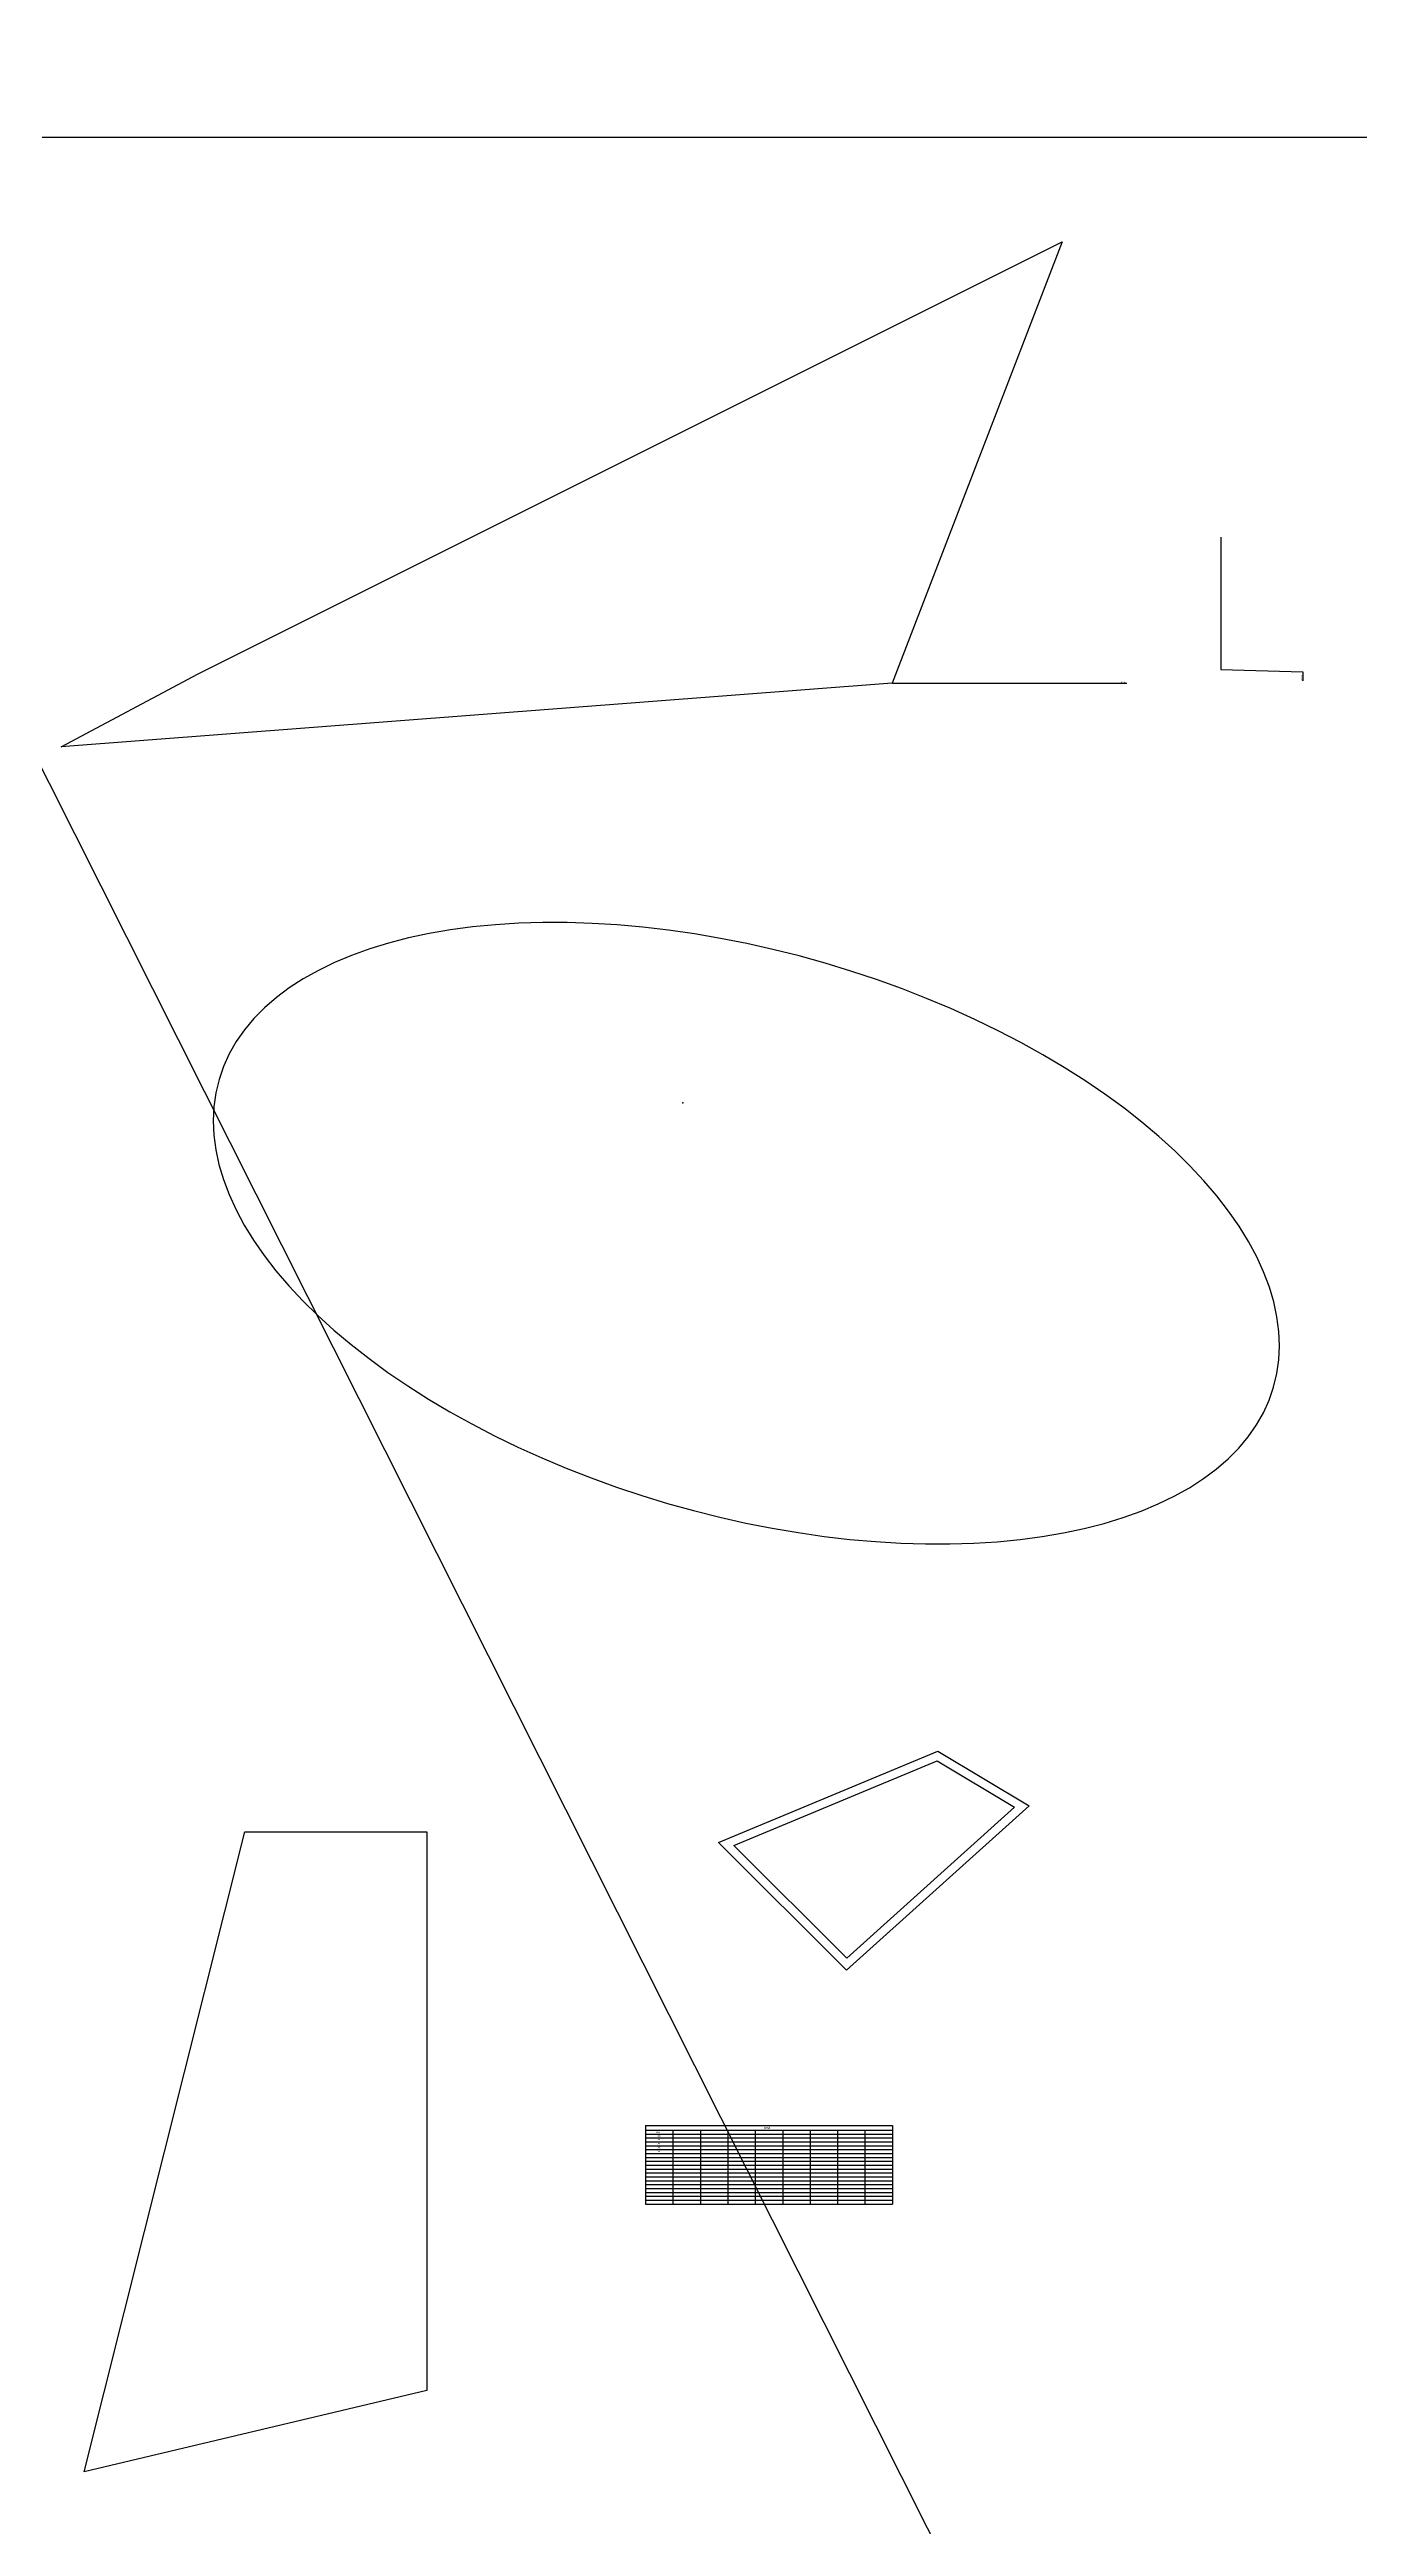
# Model space of a CAD drawing. Extents: x -2750778 to 860276, y -1983468 to 1712338.
# Drawn here: x 1919 to 4952, y -89 to 5644 of the extents above; entities that cross this region are included whole.
import ezdxf

# ---------------------------------------------------------------- set-up
doc = ezdxf.new("R2010")
doc.units = 0
doc.layers.get('DEFPOINTS').update_dxf_attribs({"linetype": 'CONTINUOUS'})
doc.layers.add('TAVOLO_2', color=2, linetype='CONTINUOUS')
doc.layers.add('TAVOLO_3', color=4, linetype='CONTINUOUS')
doc.dimstyles.get("Standard").update_dxf_attribs({"dimtxt": 2.5, "dimasz": 2.5, "dimexe": 1.25, "dimexo": 0.625, "dimtad": 1, "dimcen": 2.5, "dimazin": 3, "dimtfac": 1, "dimtmove": 0, "dimatfit": 3})

# ---------------------------------------------------------------- blocks, each defined once
blk = doc.blocks.new('*U23')
at = {"layer": 'TAVOLO_3', "color": 0}
blk.add_text('4177,65', height=2.5, dxfattribs=at).set_placement((4398.6, 4178.7))
blk = doc.blocks.new('*D6')
at = {"layer": 'DEFPOINTS', "color": 0}
for p in [(3869.5, 4177.6), (4398, 4177.6), (0, 0)]:
    blk.add_point(p, dxfattribs=at)
at = {"layer": 'TAVOLO_3', "color": 0}
blk.add_line((3870.2, 4177.6), (4413.2, 4177.6), dxfattribs=at)
at = {"layer": 'TAVOLO_3'}
blk.add_blockref('*U23', (0, 0), dxfattribs=at)
blk = doc.blocks.new('*U24')
at = {"layer": 'TAVOLO_3', "color": 0}
blk.add_text('4630,52', height=2.5, rotation=90, dxfattribs=at).set_placement((4819.7, 4183.2))
blk = doc.blocks.new('*D7')
at = {"layer": 'DEFPOINTS', "color": 0}
for p in [(4630.5, 4515.7), (4820.8, 4198.8), (0, 0)]:
    blk.add_point(p, dxfattribs=at)
at = {"layer": 'TAVOLO_3', "color": 0}
for p, q in [((4630.5, 4515.1), (4630.5, 4208.8)), ((4630.5, 4208.8), (4820.8, 4203.8)), ((4820.8, 4203.8), (4820.8, 4183.2))]:
    blk.add_line(p, q, dxfattribs=at)
at = {"layer": 'TAVOLO_3'}
blk.add_blockref('*U24', (0, 0), dxfattribs=at)
blk = doc.blocks.new('*U30')
at = {"layer": 'TAVOLO_3'}
for p, q in [((3298.8, 839.6), (3870.3, 839.6)), ((3298.8, 839.6), (3298.8, 657.6)), ((3298.8, 828.6), (3870.3, 828.6)), ((3298.8, 819.6), (3870.3, 819.6)), ((3298.8, 810.6), (3870.3, 810.6)), ((3362.3, 828.6), (3362.3, 657.6)), ((3425.8, 828.6), (3425.8, 657.6)), ((3489.3, 828.6), (3489.3, 657.6)), ((3552.8, 828.6), (3552.8, 657.6)), ((3616.3, 828.6), (3616.3, 657.6)), ((3679.8, 828.6), (3679.8, 657.6)), ((3743.3, 828.6), (3743.3, 657.6)), ((3806.8, 828.6), (3806.8, 657.6)), ((3870.3, 839.6), (3870.3, 657.6)), ((3298.8, 801.6), (3870.3, 801.6)), ((3298.8, 792.6), (3870.3, 792.6)), ((3298.8, 783.6), (3870.3, 783.6)), ((3298.8, 774.6), (3870.3, 774.6)), ((3298.8, 765.6), (3870.3, 765.6)), ((3298.8, 756.6), (3870.3, 756.6)), ((3298.8, 747.6), (3870.3, 747.6)), ((3298.8, 738.6), (3870.3, 738.6)), ((3298.8, 729.6), (3870.3, 729.6)), ((3298.8, 720.6), (3870.3, 720.6)), ((3298.8, 711.6), (3870.3, 711.6)), ((3298.8, 702.6), (3870.3, 702.6)), ((3298.8, 693.6), (3870.3, 693.6)), ((3298.8, 684.6), (3870.3, 684.6)), ((3298.8, 675.6), (3870.3, 675.6)), ((3298.8, 666.6), (3870.3, 666.6)), ((3298.8, 657.6), (3870.3, 657.6))]:
    blk.add_line(p, q, dxfattribs=at)
at = {"layer": 'TAVOLO_3', "color": 8}
blk.add_line((3298.8, 839.6), (3298.8, 839.6), dxfattribs=at)
at = {"layer": 'TAVOLO_3'}
for s, height, p in [('test', 4.5, (3322.3, 821.9)), ('xx', 4.5, (3326.8, 813.6)), ('xx', 4.5, (3326.8, 804.6)), ('test', 6, (3573.5, 831.1)), ('xx', 4.5, (3326.8, 795.6)), ('xx', 4.5, (3326.8, 786.6)), ('xx', 4.5, (3326.8, 777.6))]:
    blk.add_text(s, height=height, dxfattribs=at).set_placement(p)
blk = doc.blocks.new('*U39')
at = {"layer": 'TAVOLO_3'}
for p, q in [((3467.9, 1494.5), (3975.2, 1705.8)), ((3503.2, 1487.6), (3973.6, 1683.5)), ((3973.6, 1683.5), (4153.1, 1575.8)), ((3975.2, 1705.8), (4186.6, 1579.1)), ((4186.6, 1579.1), (3763.8, 1198.8)), ((4153.1, 1575.8), (3764.6, 1226.3)), ((3763.8, 1198.8), (3467.9, 1494.5)), ((3764.6, 1226.3), (3503.2, 1487.6))]:
    blk.add_line(p, q, dxfattribs=at)

msp = doc.modelspace()

# ---------------------------------------------------------------- linework, layer by layer
at = {"layer": 'TAVOLO_2'}
msp.add_line((-526777.786, 1053820.443), (845976.368, -1672170.931), dxfattribs=at)
msp.add_lwpolyline([(2370.861, 1518.86), (2792.304, 1518.86), (2792.304, 225.814), (1998.999, 37.555)], close=True, dxfattribs=at)
at = {"layer": 'TAVOLO_3'}
msp.add_lwpolyline([(-3088.145, 5441.204), (11211.63, 5441.204), (11211.63, -3064.577), (-3088.145, -3064.577)], close=True, dxfattribs=at)
msp.add_polyline3d([(1945.932, 4029.762, 0), (2263.009, 4198.777, 0), (4263.009, 5198.777, 5), (3869.534, 4177.65, 0)], close=True, dxfattribs=at)
msp.add_polyline3d([(2311.3, 3260.06, 0), (2303.83, 3228.96, 0), (2299.32, 3197.08, 0), (2297.78, 3164.49, 0), (2299.22, 3131.27, 0), (2303.62, 3097.51, 0), (2310.99, 3063.28, 0), (2321.29, 3028.67, 0), (2334.52, 2993.75, 0), (2350.62, 2958.63, 0), (2369.58, 2923.37, 0), (2391.34, 2888.06, 0), (2415.84, 2852.8, 0), (2443.03, 2817.66, 0), (2472.85, 2782.73, 0), (2505.22, 2748.09, 0), (2540.06, 2713.82, 0), (2577.3, 2680.02, 0), (2616.83, 2646.75, 0), (2658.57, 2614.11, 0), (2702.41, 2582.16, 0), (2748.25, 2550.99, 0), (2795.98, 2520.68, 0), (2845.49, 2491.28, 0), (2896.65, 2462.88, 0), (2949.34, 2435.55, 0), (3003.43, 2409.34, 0), (3058.8, 2384.32, 0), (3115.31, 2360.56, 0), (3172.82, 2338.11, 0), (3231.2, 2317.02, 0), (3290.3, 2297.35, 0), (3349.98, 2279.14, 0), (3410.11, 2262.43, 0), (3470.53, 2247.27, 0), (3531.09, 2233.7, 0), (3591.66, 2221.74, 0), (3652.09, 2211.42, 0), (3712.23, 2202.77, 0), (3771.93, 2195.81, 0), (3831.06, 2190.56, 0), (3889.46, 2187.03, 0), (3947.01, 2185.23, 0), (4003.55, 2185.16, 0), (4058.96, 2186.82, 0), (4113.11, 2190.21, 0), (4165.85, 2195.32, 0), (4217.06, 2202.13, 0), (4266.63, 2210.64, 0), (4314.42, 2220.82, 0), (4360.33, 2232.65, 0), (4404.25, 2246.09, 0), (4446.06, 2261.12, 0), (4485.68, 2277.7, 0), (4522.99, 2295.79, 0), (4557.92, 2315.35, 0), (4590.38, 2336.32, 0), (4620.29, 2358.66, 0), (4647.58, 2382.32, 0), (4672.18, 2407.23, 0), (4694.03, 2433.34, 0), (4713.09, 2460.59, 0), (4729.3, 2488.9, 0), (4742.62, 2518.21, 0), (4753.03, 2548.46, 0), (4760.5, 2579.56, 0), (4765.01, 2611.45, 0), (4766.55, 2644.03, 0), (4765.12, 2677.25, 0), (4760.71, 2711.01, 0), (4753.35, 2745.24, 0), (4743.04, 2779.86, 0), (4729.82, 2814.77, 0), (4713.71, 2849.89, 0), (4694.75, 2885.15, 0), (4673, 2920.46, 0), (4648.49, 2955.72, 0), (4621.3, 2990.86, 0), (4591.48, 3025.8, 0), (4559.11, 3060.44, 0), (4524.27, 3094.7, 0), (4487.04, 3128.5, 0), (4447.5, 3161.77, 0), (4405.77, 3194.41, 0), (4361.92, 3226.36, 0), (4316.08, 3257.53, 0), (4268.35, 3287.85, 0), (4218.84, 3317.24, 0), (4167.69, 3345.64, 0), (4115, 3372.98, 0), (4060.9, 3399.18, 0), (4005.54, 3424.2, 0), (3949.03, 3447.96, 0), (3891.52, 3470.41, 0), (3833.14, 3491.5, 0), (3774.03, 3511.17, 0), (3714.35, 3529.38, 0), (3654.22, 3546.09, 0), (3593.81, 3561.25, 0), (3533.24, 3574.83, 0), (3472.67, 3586.79, 0), (3412.24, 3597.1, 0), (3352.11, 3605.75, 0), (3292.4, 3612.71, 0), (3233.28, 3617.96, 0), (3174.87, 3621.49, 0), (3117.33, 3623.29, 0), (3060.78, 3623.37, 0), (3005.37, 3621.7, 0), (2951.23, 3618.32, 0), (2898.49, 3613.21, 0), (2847.27, 3606.39, 0), (2797.71, 3597.88, 0), (2749.91, 3587.7, 0), (2704, 3575.87, 0), (2660.08, 3562.43, 0), (2618.27, 3547.4, 0), (2578.66, 3530.82, 0), (2541.34, 3512.73, 0), (2506.41, 3493.18, 0), (2473.95, 3472.2, 0), (2444.04, 3449.86, 0), (2416.76, 3426.21, 0), (2392.16, 3401.29, 0), (2370.3, 3375.18, 0), (2351.25, 3347.94, 0), (2335.04, 3319.62, 0), (2321.71, 3290.31, 0), (2311.3, 3260.06, 0)], dxfattribs=at)
msp.add_point((3385.392, 3206.071), dxfattribs=at)

# ---------------------------------------------------------------- block references
for name in ['*U39', '*U30']:
    msp.add_blockref(name, (0, 0), dxfattribs=at)

# ---------------------------------------------------------------- dimensions: what is measured, and where the dimension line sits
for feature_location, offset, dtype, picture, middle in [((4630.519, 4515.679), (190.246, -316.902), 1, '*D7', (4818.682, 4190.652)), ((3869.534, 4177.65), (528.462, 0), 0, '*D6', (4405.913, 4179.733))]:
    dim = msp.add_ordinate_dim(feature_location=feature_location, offset=offset, dtype=dtype, origin=(0, 0), dimstyle='Standard', dxfattribs=at)
    dim.commit()
    dim.dimension.update_dxf_attribs({"geometry": picture, "text_midpoint": middle})

doc.saveas('drawing.dxf')
